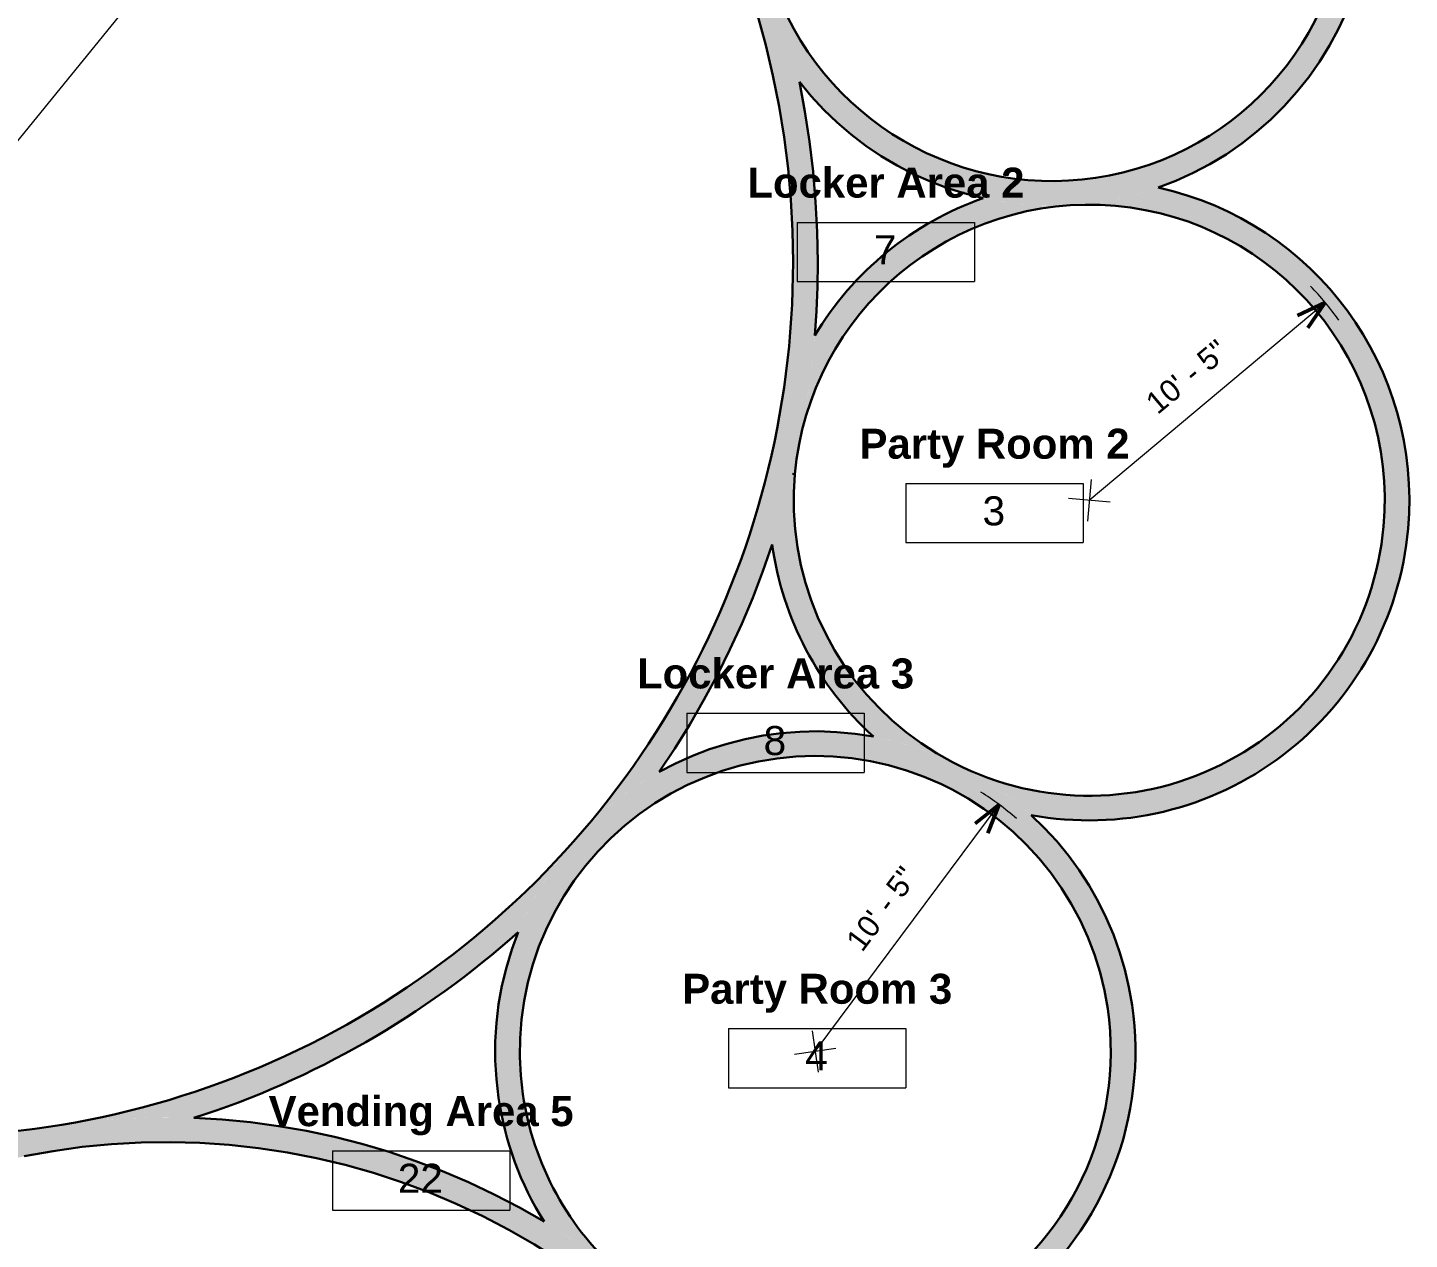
# Model space of a CAD drawing. Header units: inches. Extents: x -1153 to 1152, y -1346 to 961.
# Drawn here: x 50 to 611, y -796 to -304 of the extents above; entities that cross this region are included whole.
import ezdxf

# ---------------------------------------------------------------- set-up
doc = ezdxf.new("R2010")
doc.units = ezdxf.units.IN
doc.header["$MEASUREMENT"] = 0
for name, color, linetype, lineweight in [('A-ANNO-DIMS', 211, 'Continuous', 9), ('A-ANNO-DIMS-96', 211, 'Continuous', 9), ('A-AREA-IDEN', 2, 'Continuous', 9), ('A-WALL', 113, 'Continuous', 13), ('A-WALL-PATT', 111, 'Continuous', 13)]:
    doc.layers.add(name, color=color, linetype=linetype, lineweight=lineweight)
doc.styles.add('Arial', font='arial.ttf', dxfattribs={"height": 8.851796})
doc.styles.add('Arial_1', font='arial.ttf', dxfattribs={"height": 11.802395})
doc.styles.add('Arial_B', font='arialbd.ttf', dxfattribs={"height": 12.177074})
doc.dimstyles.new('Arrow_-_3_32__Arial', dxfattribs={"dimscale": 12, "dimtxt": 9, "dimasz": 1, "dimexe": 0.75, "dimexo": 0, "dimgap": 0.5, "dimtad": 1, "dimjust": 3, "dimdec": 5, "dimrnd": 0.03125, "dimzin": 1, "dimdsep": 46, "dimlunit": 4, "dimtxsty": 'Arial', "dimblk1": 'OPEN30', "dimblk2": 'OPEN30', "dimsah": 1, "dimcen": 0.09, "dimazin": 0, "dimtfac": 1, "dimtdec": 4, "dimtix": 1, "dimtmove": 0, "dimatfit": 2, "dimfxl": 1, "dimtvp": 1, "dimtfill": 1, "dimfrac": 2, "dimtolj": 1, "dimtzin": 0, "dimarcsym": 2})

# ---------------------------------------------------------------- blocks, each defined once
blk = doc.blocks.new('Room Tag - Room Tag-60376-Level 1')
at = {"layer": 'A-AREA-IDEN'}
for p, q in [((-0.375, -0.0625), (-0.375, -0.3125)), ((-0.375, -0.0625), (0.375, -0.0625)), ((0.375, -0.0625), (0.375, -0.3125)), ((-0.375, -0.3125), (0.375, -0.3125))]:
    blk.add_line(p, q, dxfattribs=at)
blk = doc.blocks.new('DIMBLOCK4-Level 1')
at = {"layer": 'A-ANNO-DIMS-96'}
for p, q in [((481.2, -495.7), (577.05, -415.47)), ((481.95, -487.25), (480.45, -504.16)), ((489.65, -496.45), (472.75, -494.95))]:
    blk.add_line(p, q, dxfattribs=at)
at = {"layer": 'A-ANNO-DIMS-96', "lineweight": 50}
for q in [(565.79, -420.71), (569.91, -425.64)]:
    blk.add_line((577.05, -415.47), q, dxfattribs=at)
at = {"layer": 'A-ANNO-DIMS-96'}
blk.add_arc((481.2, -495.7), 125, 35.8064, 44.057, dxfattribs=at)
at = {"layer": 'A-ANNO-DIMS-96', "color": 0, "insert": (503.25, -454.44), "char_height": 8.852, "width": 45.8585, "attachment_point": 1, "rotation": 39.9317, "line_spacing_factor": 0.938532, "style": 'Arial', "bg_fill": 3, "box_fill_scale": 1.25, "bg_fill_color": 0, "bg_fill_transparency": 0}
blk.add_mtext('10\' - 5"', dxfattribs=at)
blk = doc.blocks.new('_Open30')
at = {"color": 0, "linetype": 'ByBlock', "lineweight": -2}
for p, q in [((-1, 0.268), (0, 0)), ((0, 0), (-1, -0.268)), ((0, 0), (-1, 0))]:
    blk.add_line(p, q, dxfattribs=at)
blk = doc.blocks.new('DIMBLOCK5-Level 1')
at = {"layer": 'A-ANNO-DIMS-96'}
for p, q in [((369.95, -719.53), (444.65, -619.31)), ((368.73, -711.14), (371.18, -727.93)), ((378.35, -718.31), (361.56, -720.76))]:
    blk.add_line(p, q, dxfattribs=at)
at = {"layer": 'A-ANNO-DIMS-96', "lineweight": 50}
for q in [(434.9, -627.01), (440.05, -630.85)]:
    blk.add_line((444.65, -619.31), q, dxfattribs=at)
at = {"layer": 'A-ANNO-DIMS-96'}
blk.add_arc((369.95, -719.53), 125, 49.1802, 57.4308, dxfattribs=at)
at = {"layer": 'A-ANNO-DIMS-96', "color": 0, "insert": (381.86, -674.29), "char_height": 8.852, "width": 45.8585, "attachment_point": 1, "rotation": 53.3055, "line_spacing_factor": 0.938532, "style": 'Arial', "bg_fill": 3, "box_fill_scale": 1.25, "bg_fill_color": 0, "bg_fill_transparency": 0}
blk.add_mtext('10\' - 5"', dxfattribs=at)
blk = doc.blocks.new('DIMBLOCK13-Level 1')
at = {"layer": 'A-ANNO-DIMS-96'}
for p, q in [((5.93, -399.05), (233.22, -119.87)), ((5.07, -390.6), (6.8, -407.49)), ((14.37, -398.18), (-2.51, -399.91))]:
    blk.add_line(p, q, dxfattribs=at)
at = {"layer": 'A-ANNO-DIMS-96', "lineweight": 50}
for q in [(223.15, -127.15), (228.14, -131.21)]:
    blk.add_line((233.22, -119.87), q, dxfattribs=at)
at = {"layer": 'A-ANNO-DIMS-96'}
blk.add_arc((5.93, -399.05), 360, 49.4169, 52.2817, dxfattribs=at)
at = {"layer": 'A-ANNO-DIMS-96', "color": 0, "insert": (93.95, -263.24), "char_height": 8.852, "width": 45.8585, "attachment_point": 1, "rotation": 50.8493, "line_spacing_factor": 0.938532, "style": 'Arial', "bg_fill": 3, "box_fill_scale": 1.25, "bg_fill_color": 0, "bg_fill_transparency": 0}
blk.add_mtext('30\' - 0"', dxfattribs=at)

msp = doc.modelspace()

# ---------------------------------------------------------------- hatches: boundary and pattern name
at = {"layer": 'A-WALL-PATT'}
h = msp.add_hatch(color=256, dxfattribs=at)
h.paths.add_polyline_path([(-329.057654, -543.987099), (-319.879902, -540.016094), (-324.849267, -527.924808), (-329.370085, -515.658757), (-333.436225, -503.234575), (-337.042174, -490.66911), (-340.183041, -477.979399), (-342.854568, -465.182652), (-345.053132, -452.296221), (-346.775752, -439.33758), (-348.020091, -426.324302), (-348.784463, -413.274033), (-349.067831, -400.204469), (-348.86981, -387.133333), (-348.190669, -374.078351), (-347.03133, -361.057225), (-345.393363, -348.087612), (-343.278991, -335.1871), (-340.69108, -322.373181), (-337.63314, -309.663232), (-334.109318, -297.074489), (-330.124391, -284.624021), (-325.683764, -272.328712), (-329.640047, -278.013451), (-333.93424, -283.447451), (-338.550491, -288.610655), (-343.471761, -293.484005), (-346.686796, -304.778796), (-349.536818, -316.171168), (-352.018876, -327.649327), (-354.1304, -339.201392), (-355.918196, -351.229898), (-357.142288, -361.584624), (-358.094873, -372.386647), (-358.726143, -383.212201), (-359.035563, -394.051939), (-359.022827, -404.896086), (-358.687946, -415.735068), (-358.07564, -425.965539), (-357.176311, -436.174989), (-355.99069, -446.355165), (-354.519709, -456.498039), (-352.653894, -467.180542), (-350.471548, -477.8029), (-347.974597, -488.355736), (-345.16533, -498.829561), (-341.829046, -509.867241), (-338.61983, -519.503809), (-335.628734, -527.74059), (-332.440715, -535.903288)], flags=0)
h.paths.add_polyline_path([(370.930277, -399.045435), (370.723627, -386.764888), (370.103912, -374.498247), (369.071832, -362.259402), (367.628556, -350.062211), (365.775718, -337.920484), (363.515399, -325.847942), (361.181799, -315.251916), (358.534283, -304.729932), (355.575192, -294.29129), (352.307141, -283.945213), (348.733067, -273.700929), (344.856085, -263.567402), (340.679621, -253.553586), (336.207365, -243.66833), (330.487848, -232.050276), (324.359748, -220.642318), (317.83083, -209.458923), (310.909311, -198.514167), (303.603903, -187.821827), (295.923804, -177.395362), (287.878679, -167.247896), (279.478655, -157.392202), (270.734306, -147.840685), (261.656639, -138.605369), (252.25708, -129.697878), (242.54746, -121.129425), (232.540002, -112.910794), (222.247302, -105.052332), (211.682316, -97.563929), (200.858343, -90.455012), (189.789006, -83.734528), (178.48824, -77.410938), (166.970269, -71.492201), (155.249591, -65.985767), (143.34096, -60.898567), (131.259365, -56.237004), (119.020013, -52.006947), (106.638311, -48.21372), (94.129845, -44.862098), (81.510359, -41.956298), (68.795737, -39.49998), (54.892846, -41.293828), (40.939573, -42.640831), (26.950275, -43.539604), (12.939347, -43.989222), (-1.078793, -43.989222), (-15.089721, -43.539604), (-29.079019, -42.640831), (-43.032292, -41.293828), (-56.935182, -39.49998), (-69.746647, -41.976809), (-82.461392, -44.909991), (-95.063169, -48.295775), (-107.535871, -52.129835), (-119.863557, -56.407271), (-132.030472, -61.122616), (-144.021067, -66.269843), (-155.820016, -71.842374), (-167.41224, -77.833088), (-178.782923, -84.234327), (-189.917534, -91.037911), (-200.801841, -98.235144), (-211.421934, -105.816827), (-221.76424, -113.773272), (-231.815541, -122.094309), (-241.562991, -130.769304), (-250.994131, -139.787169), (-260.09691, -149.13638), (-268.859691, -158.804986), (-277.271278, -168.780633), (-285.320918, -179.050569), (-292.998325, -189.60167), (-300.293686, -200.420451), (-307.197677, -211.493084), (-307.493791, -218.412677), (-308.209556, -225.301518), (-309.34233, -232.13418), (-310.887931, -238.885443), (-304.723779, -227.234325), (-298.131341, -215.820076), (-291.119707, -204.658432), (-283.698542, -193.764781), (-275.878078, -183.154141), (-267.669098, -172.841142), (-259.082917, -162.840001), (-250.131374, -153.164506), (-240.826809, -143.827997), (-231.182051, -134.843346), (-221.210396, -126.222938), (-210.925592, -117.97866), (-200.341818, -110.121876), (-189.473666, -102.663419), (-178.336118, -95.613572), (-166.94453, -88.982052), (-155.314607, -82.778005), (-143.462382, -77.009981), (-131.404196, -71.685934), (-119.156673, -66.813204), (-106.736698, -62.398509), (-94.161393, -58.447934), (-81.448097, -54.966927), (-68.614335, -51.960286), (-55.677802, -49.432156), (-42.656333, -47.386024), (-29.567879, -45.824709), (-16.430486, -44.750365), (-3.262265, -44.164473), (9.91863, -44.06784), (23.094026, -44.460599), (36.245759, -45.34221), (49.355698, -46.711456), (62.405767, -48.56645), (75.377977, -50.904634), (88.254441, -53.722786), (101.017409, -57.017019), (113.649285, -60.782792), (126.132652, -65.014914), (138.450302, -69.707549), (150.585252, -74.854228), (162.520772, -80.447857), (174.240408, -86.480722), (185.728002, -92.944507), (196.967716, -99.8303), (207.944055, -107.128608), (218.641886, -114.82937), (229.046461, -122.921968), (239.143434, -131.395246), (248.918887, -140.237522), (258.359342, -149.436606), (267.451783, -158.979815), (276.183676, -168.853992), (284.542982, -179.045524), (292.518176, -189.54036), (300.098264, -200.324033), (307.272795, -211.381674), (314.031878, -222.698039), (320.366194, -234.257527), (326.26701, -246.044201), (331.726192, -258.041812), (336.736213, -270.233818), (341.290166, -282.603411), (345.381773, -295.133538), (349.005392, -307.806923), (352.156028, -320.606096), (354.829337, -333.513409), (357.021634, -346.511069), (358.729896, -359.581156), (359.951768, -372.70565), (360.685566, -385.866458), (360.930277, -399.045435)], flags=0)
h.paths.add_polyline_path([(-334.631093, -267.73301), (-330.892216, -261.680568), (-327.575864, -255.386676), (-324.697556, -248.880787), (-322.270758, -242.193342), (-320.306829, -235.355635), (-325.4299, -245.991742), (-330.20632, -256.787965), (-332.667143, -262.875016)], flags=0)
for points in [[(466.184688, -376.10438), (474.070177, -375.864997), (481.926626, -375.147739), (489.725102, -373.955248), (497.436884, -372.291916), (505.033572, -370.163869), (512.487189, -367.578943), (519.770286, -364.546659), (526.856041, -361.078183), (533.718359, -357.186288), (540.331968, -352.885308), (546.672512, -348.191082), (552.71664, -343.120898), (558.442093, -337.693427), (563.827786, -331.928658), (568.853885, -325.84782), (573.50188, -319.473309), (577.754653, -312.828599), (581.596544, -305.938161), (585.013402, -298.827371), (587.992645, -291.522417), (590.523302, -284.0502), (592.596051, -276.438238), (594.203261, -268.714564), (595.339011, -260.907624), (595.999119, -253.046166), (596.181155, -245.159144), (595.884448, -237.275603), (585.907536, -237.95474), (586.183738, -245.651773), (585.965605, -253.350671), (585.254037, -261.019718), (584.051963, -268.627321), (582.364336, -276.142141), (580.198108, -283.533221), (577.562203, -290.770114), (574.467479, -297.823006), (570.926686, -304.662845), (566.954408, -311.261452), (562.567011, -317.591646), (557.782568, -323.627349), (552.620788, -329.343698), (547.102936, -334.717143), (541.251741, -339.725548), (535.091308, -344.348283), (528.647015, -348.566303), (521.945409, -352.362233), (515.014097, -355.720435), (507.881632, -358.627075), (500.577397, -361.070179), (493.131481, -363.039684), (485.574558, -364.527474), (477.937758, -365.527423), (470.252542, -366.03541), (462.550567, -366.049342), (454.863562, -365.569163), (447.223195, -364.59685), (439.660939, -363.136409), (432.207946, -361.193857), (424.89492, -358.777194), (417.751986, -355.896378), (410.80857, -352.563275), (404.093274, -348.791616), (397.633763, -344.596938), (391.456646, -339.996521), (385.587369, -335.009317), (380.050112, -329.65587), (374.867685, -323.958234), (370.061437, -317.93988), (365.651166, -311.625601), (361.655042, -305.041408), (358.089526, -298.214425), (354.969306, -291.172775), (352.307236, -283.945466), (355.575256, -294.291491), (358.534324, -304.730078), (361.181823, -315.252004), (363.515416, -325.847972), (368.541524, -331.928802), (373.927225, -337.693563), (379.652686, -343.121025), (385.696822, -348.191201), (392.037372, -352.885417), (398.650988, -357.186388), (405.513312, -361.078272), (412.599072, -364.546738), (419.882173, -367.579012), (427.335795, -370.163926), (434.932486, -372.291962), (442.64427, -373.955283), (450.442747, -375.147762), (458.299197, -375.865008)], [(610.692782, -507.187583), (611.14871, -499.392344), (611.135799, -491.583793), (610.654095, -483.790104), (609.705337, -476.039395), (608.292947, -468.35963), (606.422022, -460.778517), (604.099311, -453.323409), (601.333195, -446.021201), (598.133653, -438.898241), (594.512229, -431.980227), (590.481989, -425.292118), (586.057474, -418.858045), (581.254646, -412.701221), (576.090835, -406.84386), (570.58467, -401.307094), (564.756018, -396.110899), (558.625907, -391.274023), (552.216454, -386.813917), (545.550784, -382.746672), (538.652947, -379.086963), (531.547829, -375.847993), (524.261064, -373.041449), (516.818943, -370.677456), (509.248315, -368.764544), (501.605878, -371.185684), (493.828737, -373.131154), (485.946469, -374.593556), (477.989049, -375.567328), (469.986738, -376.048767), (461.969968, -376.036043), (453.969225, -375.529203), (446.014936, -374.530176), (438.13735, -373.04276), (431.129807, -375.732643), (424.289191, -378.822482), (417.638308, -382.301976), (411.19933, -386.159526), (404.993723, -390.382271), (399.042177, -394.956134), (393.364531, -399.865865), (387.979714, -405.095098), (382.905677, -410.626399), (378.159338, -416.441327), (373.756518, -422.520497), (369.711897, -428.843642), (368.605056, -440.179424), (367.145067, -451.475153), (365.333354, -462.71983), (363.171679, -473.902504), (360.662148, -485.012289), (361.670266, -485.101699), (362.595077, -477.465115), (364.007267, -469.903475), (365.90103, -462.447849), (368.268586, -455.128876), (371.100206, -447.976631), (374.384254, -441.020503), (378.107236, -434.289076), (382.253852, -427.810013), (386.807063, -421.609936), (391.74816, -415.714323), (397.056838, -410.1474), (402.711282, -404.932044), (408.688258, -400.089684), (414.963205, -395.640219), (421.510337, -391.601934), (428.302751, -387.991422), (435.312536, -384.82352), (442.510887, -382.111245), (449.868224, -379.865742), (457.354314, -378.09624), (464.938396, -376.810008), (472.589305, -376.012333), (480.275601, -375.706492), (487.9657, -375.893743), (495.628002, -376.573315), (503.231021, -377.742416), (510.743514, -379.396242), (518.13461, -381.527997), (525.373939, -384.128921), (532.431752, -387.188327), (539.279047, -390.693643), (545.887687, -394.630464), (552.230516, -398.982614), (558.28147, -403.732208), (564.015684, -408.85973), (569.409595, -414.344109), (574.441039, -420.162809), (579.089339, -426.291919), (583.335395, -432.706254), (587.16176, -439.379456), (590.552709, -446.284103), (593.494309, -453.391823), (595.974472, -460.673408), (597.983007, -468.098937), (599.511659, -475.637896), (600.554148, -483.259307), (601.10619, -490.931851), (601.165515, -498.624001), (600.731882, -506.304148)], [(241.31547, -738.313018), (251.210589, -736.868508), (250.343955, -729.225104), (249.968816, -721.541878), (250.086714, -713.850403), (250.697165, -706.182284), (251.797659, -698.569033), (253.383674, -691.041932), (255.448694, -683.631913), (257.984233, -676.369425), (260.979871, -669.284311), (264.4233, -662.405686), (268.300368, -655.761814), (272.595145, -649.379998), (277.289983, -643.286461), (282.365588, -637.506243), (287.801105, -632.063097), (293.574198, -626.979388), (299.661143, -622.276008), (306.036929, -617.972284), (312.675356, -614.0859), (319.549145, -610.632827), (326.63005, -607.627253), (333.888974, -605.08153), (341.296089, -603.006118), (348.820958, -601.409546), (356.432658, -600.298374), (364.099913, -599.677168), (371.791215, -599.548482), (379.474959, -599.912843), (387.119572, -600.768755), (394.69364, -602.1127), (402.166039, -603.939157), (409.506063, -606.240618), (416.683552, -609.007629), (423.669011, -612.228817), (430.433735, -615.890947), (436.949927, -619.97897), (443.19081, -624.476088), (449.130739, -629.36382), (454.745306, -634.622083), (460.011439, -640.229269), (464.907498, -646.162336), (469.413366, -652.396905), (473.510525, -658.907357), (477.18214, -665.666937), (480.413123, -672.647871), (483.190199, -679.821471), (485.501954, -687.15826), (487.33889, -694.62809), (488.693458, -702.200265), (498.588577, -700.755755), (497.188566, -692.872389), (495.305904, -685.090161), (492.947731, -677.438592), (490.122993, -669.946707), (486.842406, -662.642925), (483.118413, -655.554951), (478.965142, -648.709674), (474.398346, -642.133058), (469.43535, -635.850053), (464.094979, -629.884491), (458.397492, -624.259002), (452.364501, -618.994924), (446.018892, -614.112228), (439.384734, -609.629434), (432.487195, -605.563547), (425.352438, -601.92999), (418.007528, -598.742547), (410.480328, -596.013309), (402.799389, -593.752629), (394.99385, -591.969082), (387.093318, -590.669434), (379.127763, -589.858615), (371.127402, -589.5397), (363.122582, -589.7139), (355.143668, -590.380554), (347.220928, -591.537132), (339.384414, -593.179247), (331.663854, -595.300671), (324.088534, -597.893356), (316.68719, -600.947467), (309.487898, -604.451419), (302.517966, -608.39192), (295.803836, -612.754022), (289.370974, -617.521179), (283.243785, -622.675307), (277.445509, -628.196855), (271.998142, -634.064877), (266.922348, -640.257114), (262.237381, -646.750077), (257.961012, -653.519136), (254.109463, -660.538613), (250.697345, -667.781882), (247.737601, -675.221466), (245.241458, -682.829143), (243.218385, -690.576056), (241.676056, -698.432818), (240.620322, -706.369626), (240.055187, -714.356372), (239.982795, -722.36276), (240.403421, -730.358419)], [(-190.219567, -1092.262745), (-180.337533, -1090.731276), (-181.928074, -1078.850467), (-183.026282, -1066.914078), (-183.630282, -1054.942503), (-183.73904, -1042.956193), (-183.352372, -1030.975629), (-182.470937, -1019.021278), (-181.096242, -1007.113564), (-179.230635, -995.272831), (-176.877305, -983.519309), (-174.04027, -971.873079), (-170.724379, -960.354038), (-166.935296, -948.981866), (-162.679495, -937.775993), (-157.964248, -926.755563), (-152.797609, -915.939404), (-147.188407, -905.345997), (-141.146223, -894.993439), (-134.681383, -884.899417), (-127.804929, -875.081178), (-120.528611, -865.555495), (-112.86486, -856.338642), (-104.82677, -847.446368), (-96.428073, -838.893864), (-87.683119, -830.695741), (-78.606848, -822.866007), (-69.214766, -815.418038), (-59.522921, -808.364558), (-49.54787, -801.71762), (-39.306655, -795.488578), (-28.816774, -789.688075), (-18.096148, -784.326021), (-7.163093, -779.411578), (3.963711, -774.95314), (15.265255, -770.958326), (26.722231, -767.433961), (38.315064, -764.386066), (50.023948, -761.819848), (61.828878, -759.739691), (73.709687, -758.14915), (85.646076, -757.050941), (97.617652, -756.446942), (109.603961, -756.338183), (121.584525, -756.724852), (133.538877, -757.606286), (145.446591, -758.980981), (157.287323, -760.846588), (169.040845, -763.199919), (180.687075, -766.036954), (192.206116, -769.352845), (203.578288, -773.141927), (214.784161, -777.397728), (225.804591, -782.112976), (236.62075, -787.279614), (247.214158, -792.888817), (257.566716, -798.931), (267.660737, -805.395841), (277.478977, -812.272295), (287.00466, -819.548612), (296.221512, -827.212363), (305.113786, -835.250454), (313.666291, -843.64915), (321.864413, -852.394105), (329.694148, -861.470376), (337.142117, -870.862457), (344.195596, -880.554303), (350.842535, -890.529354), (357.071577, -900.770569), (362.872079, -911.26045), (368.234133, -921.981076), (373.148577, -932.91413), (377.607014, -944.040935), (381.601828, -955.342479), (385.126193, -966.799454), (388.174089, -978.392287), (390.740307, -990.101171), (392.820463, -1001.906102), (402.702498, -1000.374633), (400.58179, -988.320642), (397.971181, -976.363182), (394.875017, -964.522156), (391.298451, -952.817273), (387.247436, -941.268014), (382.728714, -929.893601), (377.749807, -918.712966), (372.319, -907.744718), (366.445334, -897.007113), (360.138584, -886.518022), (353.409248, -876.294904), (346.268525, -866.354773), (338.7283, -856.714175), (330.801125, -847.389155), (322.500191, -838.395233), (313.839317, -829.74738), (304.832916, -821.459988), (295.49598, -813.546851), (285.844048, -806.021139), (275.893185, -798.89538), (265.659954, -792.181432), (255.161387, -785.89047), (244.414957, -780.032966), (233.43855, -774.618668), (222.250437, -769.656587), (210.869239, -765.154984), (199.313897, -761.121349), (187.603646, -757.562398), (175.757976, -754.484053), (163.796602, -751.891438), (151.739433, -749.788868), (139.606537, -748.179842), (127.418109, -747.067039), (115.194434, -746.452311), (102.955858, -746.336681), (90.72275, -746.720342), (78.515472, -747.602654), (66.354341, -748.98215), (54.259598, -750.856533), (42.251374, -753.222684), (30.349655, -756.076664), (18.57425, -759.413723), (6.944759, -763.228307), (-4.519463, -767.514068), (-15.799334, -772.263871), (-26.87608, -777.469811), (-37.731265, -783.123224), (-48.346821, -789.214699), (-58.705081, -795.734099), (-68.788804, -802.670572), (-78.581206, -810.012573), (-88.065988, -817.747883), (-97.227366, -825.863626), (-106.050089, -834.346295), (-114.519474, -843.181771), (-122.621424, -852.355348), (-130.342455, -861.851758), (-137.669715, -871.655195), (-144.591009, -881.749342), (-151.094817, -892.117399), (-157.170314, -902.742108), (-162.807388, -913.605787), (-167.996657, -924.690353), (-172.729484, -935.977358), (-176.997991, -947.448014), (-180.795074, -959.083231), (-184.114413, -970.863643), (-186.950483, -982.769643), (-189.298564, -994.781414), (-191.154748, -1006.878963), (-192.515946, -1019.042156), (-193.379891, -1031.250748), (-193.745146, -1043.484419), (-193.611103, -1055.722807), (-192.977984, -1067.945543), (-191.846845, -1080.132284)]]:
    msp.add_hatch(color=256, dxfattribs=at).paths.add_polyline_path(points, flags=0)
h = msp.add_hatch(color=256, dxfattribs=at)
h.paths.add_polyline_path([(4.651382, -764.043194), (15.546541, -760.3564), (26.575018, -757.089961), (37.720603, -754.248678), (48.96691, -751.836728), (60.29741, -749.857656), (71.695445, -748.314373), (83.144263, -747.209145), (94.627032, -746.543598), (106.126874, -746.318711), (117.626884, -746.534813), (129.689354, -742.423784), (141.600959, -737.894171), (153.347179, -732.951495), (164.913694, -727.601782), (176.286407, -721.851552), (187.451452, -715.707815), (198.395219, -709.178062), (209.104368, -702.27025), (219.565844, -694.992803), (229.766895, -687.35459), (239.695084, -679.364922), (249.33831, -671.033541), (252.56052, -663.684276), (256.230028, -656.547818), (260.332853, -649.651359), (264.853362, -643.021176), (269.77433, -636.682533), (275.077006, -630.659581), (280.741187, -624.97527), (286.745288, -619.651259), (293.066433, -614.707835), (299.680537, -610.163832), (306.562397, -606.036566), (312.930973, -596.467756), (318.995093, -586.70316), (324.748742, -576.752461), (330.186215, -566.625528), (335.302119, -556.332403), (340.091381, -545.883295), (344.549251, -535.288566), (348.671308, -524.558723), (352.453525, -513.704196), (355.45015, -504.216041), (358.187026, -494.649727), (360.66212, -485.012365), (362.196562, -478.413783), (363.60825, -471.787854), (365.840353, -459.788645), (367.669991, -447.721704), (369.09517, -435.600338), (370.114294, -423.438101), (370.726224, -411.24859), (370.930277, -399.045435), (360.930277, -399.045435), (360.681635, -412.329781), (359.936058, -425.595519), (358.69459, -438.824065), (356.95897, -451.99689), (354.73163, -465.09554), (352.015689, -478.101667), (348.814952, -490.997053), (345.133902, -503.763632), (340.977697, -516.383523), (336.352157, -528.839046), (331.263762, -541.112755), (325.719641, -553.187456), (319.72756, -565.046235), (313.295911, -576.67248), (306.433705, -588.049905), (299.150554, -599.162574), (291.456661, -609.994918), (283.362802, -620.531765), (274.880316, -630.758353), (266.021085, -640.660359), (256.79752, -650.22391), (247.22254, -659.435611), (237.041203, -668.504585), (227.07246, -676.752358), (216.525586, -684.833146), (205.683711, -692.513603), (194.562021, -699.78297), (183.176096, -706.631065), (171.541885, -713.048294), (159.675686, -719.025667), (147.59412, -724.554813), (135.314112, -729.627986), (122.852863, -734.238079), (110.22783, -738.378635), (97.456696, -742.043853), (84.557352, -745.228599), (71.547867, -747.928412), (58.446465, -750.13951), (45.271499, -751.858797), (32.041424, -753.083862), (18.774772, -753.812991), (5.490127, -754.045162), (-7.793901, -753.78005), (-21.058704, -753.018025), (-34.285701, -751.760157), (-47.456363, -750.008206), (-60.552242, -747.764626), (-73.554991, -745.032562), (-86.446398, -741.815839), (-99.208404, -738.118963), (-111.823132, -733.947114), (-124.272911, -729.306135), (-136.540301, -724.202526), (-148.608119, -718.643439), (-153.87825, -727.201243), (-142.433715, -732.531755), (-130.811675, -737.463281), (-119.026036, -741.98992), (-107.090898, -746.106257), (-95.02054, -749.807366), (-82.829403, -753.088821), (-70.532074, -755.946694), (-58.143264, -758.377567), (-45.677796, -760.378531), (-33.150584, -761.947193), (-20.576614, -763.081676), (-7.970932, -763.780621)], flags=0)
h.paths.add_polyline_path([(-215.185527, -689.446538), (-209.915396, -680.888734), (-220.015203, -672.858583), (-229.816517, -664.466702), (-239.306389, -655.724178), (-248.472284, -646.64256), (-257.302093, -637.233846), (-265.784149, -627.510466), (-273.907249, -617.485264), (-281.66066, -607.171485), (-289.034139, -596.582755), (-296.017947, -585.733062), (-302.602856, -574.636738), (-308.780167, -563.308445), (-314.54172, -551.763146), (-319.879902, -540.016094), (-329.057654, -543.987099), (-323.537775, -556.130769), (-317.577853, -568.064633), (-311.185848, -579.772752), (-304.370296, -591.239488), (-297.140301, -602.449527), (-289.505519, -613.387895), (-281.476148, -624.039983), (-273.062912, -634.391564), (-264.277047, -644.428813), (-255.130288, -654.138323), (-245.634851, -663.507126), (-235.80342, -672.522709), (-225.649125, -681.173031)], flags=0)
h = msp.add_hatch(color=256, dxfattribs=at)
h.paths.add_polyline_path([(481.538956, -625.702484), (489.548459, -625.434651), (497.52624, -624.673808), (505.441982, -623.422845), (513.265603, -621.686517), (520.967371, -619.471423), (528.518019, -616.785981), (535.88885, -613.640394), (543.051856, -610.046619), (549.979815, -606.018311), (556.646399, -601.570779), (563.026273, -596.720926), (569.095193, -591.48718), (574.830094, -585.889433), (580.209184, -579.948956), (585.212021, -573.688325), (589.819592, -567.131331), (594.014388, -560.302894), (597.780467, -553.228961), (601.103518, -545.936416), (603.970912, -538.452973), (606.371753, -530.807069), (608.296916, -523.027762), (609.739086, -515.144614), (610.692782, -507.187583), (600.731882, -506.304148), (599.806977, -513.941338), (598.394617, -521.50357), (596.500607, -528.959765), (594.132732, -536.279279), (591.300722, -543.432029), (588.016216, -550.388619), (584.292715, -557.120457), (580.14552, -563.599878), (575.591677, -569.800251), (570.649901, -575.696094), (565.340501, -581.263176), (559.6853, -586.478615), (553.707538, -591.320979), (547.431785, -595.770365), (540.883832, -599.808487), (534.090591, -603.418749), (527.07998, -606.586312), (519.880814, -609.29816), (512.522678, -611.543146), (505.035815, -613.312043), (497.450995, -614.597583), (489.799389, -615.394481), (482.112445, -615.699463), (474.421756, -615.511274), (466.758929, -614.830689), (459.155457, -613.660504), (451.64259, -612.005529), (444.251204, -609.872565), (437.011677, -607.27038), (429.953763, -604.209666), (435.876076, -607.489667), (441.619605, -611.073528), (447.168773, -614.951532), (452.508533, -619.113161), (457.624403, -623.547128), (465.546541, -624.756926), (473.528169, -625.47629)], flags=0)
h.paths.add_polyline_path([(425.502154, -613.166239), (423.361449, -612.075403), (421.199334, -611.027644), (423.340862, -612.116823)], flags=0)
h.paths.add_polyline_path([(425.650943, -602.071072), (419.167231, -598.42489), (412.92189, -594.383991), (406.938916, -589.963902), (401.241301, -585.181607), (395.850938, -580.055483), (390.78854, -574.605228), (386.073559, -568.851785), (381.724113, -562.817261), (377.756915, -556.524845), (374.18721, -549.998716), (371.028715, -543.26395), (368.293565, -536.346428), (365.992271, -529.27273), (364.133677, -522.070037), (362.724924, -514.766026), (361.771424, -507.388764), (361.276843, -499.966598), (361.24308, -492.528049), (361.670251, -485.102195), (362.452505, -478.417746), (363.608299, -471.787669), (362.196608, -478.413577), (360.66218, -485.012142), (358.187049, -494.64965), (355.450133, -504.216108), (352.453466, -513.704407), (353.704398, -521.091853), (355.378855, -528.394961), (357.471274, -535.589472), (359.974704, -542.651485), (362.88083, -549.557542), (366.179997, -556.284703), (369.861247, -562.81062), (373.91235, -569.113616), (378.31985, -575.172752), (383.069105, -580.967903), (388.144339, -586.479816), (393.528694, -591.690182), (400.152148, -593.090911), (406.693701, -594.834551), (413.135611, -596.916371), (419.46041, -599.330727)], flags=0)
h = msp.add_hatch(color=256, dxfattribs=at)
h.paths.add_polyline_path([(372.121679, -849.51628), (380.000259, -849.14547), (387.98385, -848.273417), (395.61759, -846.975662), (403.298853, -845.184651), (410.857365, -842.931117), (418.265303, -840.223355), (425.495398, -837.071332), (432.521036, -833.486651), (439.316355, -829.482508), (445.856342, -825.073642), (452.116922, -820.276282), (458.075049, -815.108088), (463.708793, -809.588083), (468.997415, -803.736587), (473.921447, -797.575139), (478.462763, -791.126421), (482.604648, -784.41417), (486.331854, -777.463094), (489.630661, -770.29878), (492.488927, -762.947601), (494.896131, -755.436616), (496.84341, -747.793473), (498.323598, -740.046308), (499.331245, -732.223638), (499.862642, -724.354258), (499.915834, -716.467136), (499.490624, -708.591304), (498.588577, -700.755755), (488.693458, -702.200265), (489.557809, -709.815537), (489.934273, -717.470453), (489.821313, -725.133788), (489.219392, -732.774283), (488.130963, -740.36077), (486.560467, -747.862304), (484.51431, -755.248284), (482.000839, -762.488583), (479.030306, -769.553666), (475.614828, -776.414714), (471.768339, -783.04374), (467.506527, -789.413703), (462.846778, -795.498619), (457.808099, -801.273667), (452.411044, -806.71529), (446.677628, -811.801291), (440.631238, -816.510923), (434.296538, -820.824976), (427.699369, -824.725851), (420.866641, -828.197636), (413.826226, -831.22617), (406.606842, -833.799098), (399.237938, -835.905926), (391.749573, -837.53806), (384.172293, -838.688841), (376.537007, -839.353575), (368.87486, -839.529552), (361.217107, -839.216053), (353.594985, -838.414357), (346.039585, -837.127734), (338.581727, -835.361432), (331.251832, -833.122657), (324.079801, -830.420541), (316.860993, -827.141928), (310.325587, -823.672219), (303.799509, -819.65354), (297.543276, -815.226462), (304.898414, -821.51785), (312.046772, -828.04323), (318.98091, -834.795809), (325.693612, -841.76856), (333.187794, -844.227576), (340.817306, -846.227592), (348.554065, -847.761246), (356.36959, -848.822892), (364.235112, -849.408622)], flags=0)
h.paths.add_polyline_path([(291.330072, -823.065004), (288.362826, -820.637919), (285.363757, -818.250268), (288.311413, -820.701628)], flags=0)
h.paths.add_polyline_path([(291.713095, -810.521584), (286.429293, -805.696754), (281.442446, -800.565582), (276.770285, -795.146314), (272.42942, -789.458216), (268.435287, -783.521512), (264.802084, -777.357309), (261.54273, -770.987523), (258.668814, -764.434801), (256.190551, -757.722441), (254.116755, -750.874308), (252.454798, -743.914749), (251.210589, -736.868508), (241.31547, -738.313018), (242.6551, -745.906593), (244.442582, -753.407387), (246.671627, -760.789009), (249.334393, -768.025491), (252.421511, -775.091373), (255.922122, -781.961797), (259.823908, -788.61259), (268.057201, -793.701057), (276.122062, -799.05247), (284.010097, -804.661259)], flags=0)

# ---------------------------------------------------------------- linework, layer by layer
at = {"layer": 'A-WALL', "lineweight": 30}
msp.add_line((360.662148, -485.012289), (361.670266, -485.101699), dxfattribs=at)
at = {"layer": 'A-WALL', "lineweight": 30, "flags": 128}
for points in [[(256.20274, -147.274331), (265.062408, -156.402613), (273.58943, -165.842566), (281.77276, -175.58196), (289.601892, -185.60829), (297.066774, -195.908682), (304.15782, -206.46991), (310.865927, -217.278414), (317.18248, -228.320315), (323.09937, -239.581437), (328.608999, -251.047319), (333.704294, -262.703239), (338.37871, -274.534233), (342.626247, -286.525108), (346.44145, -298.660469), (349.81942, -310.924735), (352.755818, -323.302158), (355.246875, -335.776846), (357.289391, -348.332781), (358.880742, -360.953842), (360.018884, -373.623824), (360.702356, -386.326453), (360.930277, -399.045435)], [(509.248444, -368.764456), (516.423206, -366.004679), (523.422354, -362.825581), (530.221357, -359.23834), (536.79644, -355.2555), (543.124614, -350.890987), (549.18375, -346.160063), (554.952662, -341.07927), (560.411177, -335.666374), (565.540208, -329.9403), (570.32182, -323.921072), (574.739294, -317.629737), (578.777182, -311.088291), (582.421363, -304.319609), (585.659096, -297.347359), (588.479057, -290.195918), (590.871385, -282.890294), (592.827714, -275.456032), (594.341202, -267.919127), (595.406555, -260.305933), (596.020047, -252.643071), (596.179531, -244.957341), (595.884448, -237.275603)], [(370.930277, -399.045435), (370.723623, -386.764767), (370.103899, -374.498068), (369.071808, -362.259176), (367.628521, -350.061961), (365.775674, -337.920232), (363.515336, -325.847637)], [(363.515416, -325.847972), (368.28903, -331.640683), (373.388973, -337.148179), (378.798274, -342.352142), (384.498888, -347.235215), (390.471809, -351.781126), (396.697126, -355.974722), (403.154086, -359.802029), (409.821164, -363.25029), (416.676138, -366.308012), (423.696156, -368.965004), (430.857819, -371.21241), (438.137168, -373.04268)], [(369.711882, -428.843695), (370.388598, -418.923367), (370.794827, -408.988277), (370.930277, -399.045435)], [(425.650943, -602.071072), (419.167142, -598.424836), (412.921756, -594.383898), (406.93875, -589.96377), (401.24112, -585.181445), (395.850758, -580.055301), (390.788371, -574.605035), (386.073411, -568.851593), (381.723991, -562.817081), (377.756823, -556.524687), (374.187146, -549.998589), (371.028677, -543.263863), (368.29355, -536.346386), (365.992274, -529.272737), (364.13369, -522.070095), (362.724941, -514.766134), (361.771439, -507.388918), (361.27685, -499.966792), (361.243074, -492.528274), (361.670251, -485.102195)], [(306.562397, -606.036566), (312.931049, -596.467638), (318.995191, -586.702994), (324.748853, -576.752261), (330.186322, -566.625318), (335.302211, -556.332208), (340.091451, -545.883133), (344.549296, -535.288453), (348.671328, -524.558669), (352.453459, -513.704395)], [(393.529165, -591.690286), (386.12433, -590.544246), (378.666098, -589.826774), (371.178933, -589.540177), (363.687725, -589.685403), (356.217353, -590.261966), (348.792627, -591.267946), (341.438202, -592.699999), (334.178502, -594.553367), (327.037638, -596.821896), (320.039322, -599.498049), (313.206799, -602.572942), (306.562956, -606.036288)], [(251.210589, -736.868508), (250.350503, -729.305585), (249.971627, -721.703352), (250.075484, -714.092392), (250.661657, -706.50333), (251.727786, -698.966699), (253.269583, -691.512822), (255.280843, -684.171689), (257.753474, -676.972837), (260.677527, -669.94523), (264.041238, -663.117143), (267.831071, -656.516047), (272.031781, -650.168502), (276.626463, -644.100046), (281.596633, -638.335095), (286.922293, -632.896844), (292.582015, -627.807172), (298.553029, -623.086559), (304.811309, -618.753995), (311.331676, -614.826914), (318.087897, -611.321114), (325.052787, -608.250702), (332.198324, -605.62803), (339.495759, -603.46365), (346.915732, -601.76627), (354.428387, -600.54272), (362.0035, -599.797922), (369.610592, -599.534872), (377.219058, -599.75463), (384.798284, -600.456309), (392.317777, -601.637088), (399.747283, -603.292215), (407.05691, -605.415031), (414.217249, -607.996995), (421.19963, -611.027828)], [(429.954038, -604.209851), (427.812073, -603.120407), (425.650776, -602.070994)], [(425.501715, -613.166042), (432.08545, -616.872625), (438.422667, -620.986069), (444.488473, -625.490154), (450.258823, -630.367027), (455.710843, -635.597357), (460.822921, -641.160412), (465.574794, -647.03414), (469.947624, -653.195259), (473.924077, -659.619347), (477.488391, -666.280939), (480.626435, -673.153631), (483.325771, -680.210178), (485.575697, -687.42261), (487.367293, -694.762335), (488.693458, -702.200265)], [(498.588577, -700.755755), (497.306167, -693.439905), (495.608075, -686.209371), (493.499829, -679.087634), (490.988322, -672.097962), (488.081756, -665.263158), (484.789617, -658.605518), (481.122649, -652.146761), (477.092815, -645.907959), (472.713262, -639.909466), (467.998275, -634.170855), (462.963234, -628.710851), (457.624711, -623.547422)], [(249.338486, -671.033207), (246.705419, -678.178921), (244.495356, -685.466447), (242.715795, -692.870889), (241.372845, -700.366841), (240.471116, -707.928582), (240.013706, -715.530168), (240.002188, -723.145516), (240.436603, -730.748482), (241.31547, -738.313018)], [(259.823551, -788.612394), (249.811258, -782.90321), (239.586936, -777.582786), (229.165794, -772.659029), (218.563212, -768.139205), (207.794839, -764.029985), (196.876564, -760.337433), (185.824502, -757.066999), (174.654961, -754.22351), (163.384427, -751.811165), (152.029531, -749.833524), (140.607031, -748.293509), (129.133797, -747.193396), (117.626558, -746.534809)], [(48.715169, -762.081596), (60.474779, -759.952821), (72.31211, -758.310358), (84.20706, -757.156995), (96.139429, -756.494693), (108.088954, -756.324574), (120.035342, -756.646928), (131.958304, -757.461208), (143.837593, -758.766031), (155.653036, -760.55918), (167.384567, -762.837612), (179.012264, -765.597456), (190.516381, -768.834025), (201.87738, -772.541824), (213.075968, -776.714555), (224.093128, -781.345133), (234.910151, -786.425693), (245.508666, -791.947608), (255.870675, -797.9015), (265.978581, -804.277259), (275.815219, -811.064056), (285.364005, -818.250471)]]:
    msp.add_lwpolyline(points, dxfattribs=at)
at = {"layer": 'A-WALL', "lineweight": 30}
for centre, radius, start, end in [((466.184592, -246.10438), 120, 198.38148421, 3.89416396), ((481.201074, -495.702923), 130, 354.9316809, 77.54058472), ((481.201074, -495.702923), 120, 354.9316809, 174.9316809), ((481.201074, -495.702923), 130, 109.34523458, 149.04917799), ((5.930277, -399.045435), 355, 244.1943788, 0), ((481.201074, -495.702923), 120, 244.71881725, 354.9316809), ((481.201074, -495.702923), 130, 259.55107196, 354.9316809), ((481.201074, -495.702923), 130, 187.95949219, 227.59219938), ((481.201074, -495.702923), 130, 242.51270929, 244.63056205), ((5.930277, -399.045435), 365, 287.81942579, 311.82604874), ((369.952023, -719.534387), 130, 250.09574862, 8.30548989), ((369.952023, -719.534387), 120, 232.88575796, 8.30548989), ((369.952023, -719.534387), 130, 188.30548989, 212.0981208), ((369.952023, -719.534387), 120, 188.30548989, 229.30811146)]:
    msp.add_arc(centre, radius, start, end, dxfattribs=at)
at = {"layer": 'A-WALL'}
msp.add_arc((481.191996, -495.701341), 119.990789, 168.50421171, 174.93228707, dxfattribs=at)

# ---------------------------------------------------------------- block references
at = {"layer": 'A-AREA-IDEN', "xscale": 95.99999999999994, "yscale": 95.99999999999994, "zscale": 95.99999999999994}
for p in [(398.629723, -376.90323), (442.727921, -482.925092), (353.818628, -576.193902), (370.727921, -704.236135), (209.866188, -753.927293)]:
    msp.add_blockref('Room Tag - Room Tag-60376-Level 1', p, dxfattribs=at)

# ---------------------------------------------------------------- texts
at = {"layer": 'A-AREA-IDEN', "attachment_point": 2, "line_spacing_factor": 0.938532}
for s, insert, char_height, width, style in [('Locker Area 2', (398.64043, -360.654044), 12.17707442, 129.888, 'Arial_B'), ('7', (398.354399, -388.09632), 11.802395, 10.944, 'Arial_1'), ('Party Room 2', (442.738628, -466.675906), 12.17707442, 127.008, 'Arial_B'), ('3', (442.452597, -494.118182), 11.802395, 10.944, 'Arial_1'), ('Locker Area 3', (353.829336, -559.944716), 12.17707442, 129.888, 'Arial_B'), ('8', (353.543304, -587.386992), 11.802395, 10.944, 'Arial_1'), ('Party Room 3', (370.738628, -687.986949), 12.17707442, 127.008, 'Arial_B'), ('4', (370.452597, -715.429225), 11.802395, 10.944, 'Arial_1'), ('Vending Area 5', (209.876895, -737.678108), 12.17707442, 143.136, 'Arial_B'), ('22', (209.590864, -765.120383), 11.8023952, 21.888, 'Arial_1')]:
    msp.add_mtext(s, dxfattribs=dict(at, insert=insert, char_height=char_height, width=width, style=style))

# ---------------------------------------------------------------- next in the draw order: dimensions: what is measured, and where the dimension line sits
at = {"layer": 'A-ANNO-DIMS'}
for center, mpoint, picture, middle in [((5.930277, -399.045435), (233.220891, -119.869904), 'DIMBLOCK13-Level 1', (107.627334, -257.467075)), ((481.201074, -495.702923), (577.052368, -415.468708), 'DIMBLOCK4-Level 1', (517.773676, -451.370605)), ((369.952023, -719.534387), (444.645564, -619.305274), 'DIMBLOCK5-Level 1', (395.278632, -667.944925))]:
    dim = msp.add_radius_dim(center=center, mpoint=mpoint, dimstyle='Arrow_-_3_32__Arial', override={"dimpost": '<>'}, dxfattribs=at)
    dim.commit()
    dim.dimension.update_dxf_attribs({"geometry": picture, "text_midpoint": middle})

doc.saveas('drawing.dxf')
